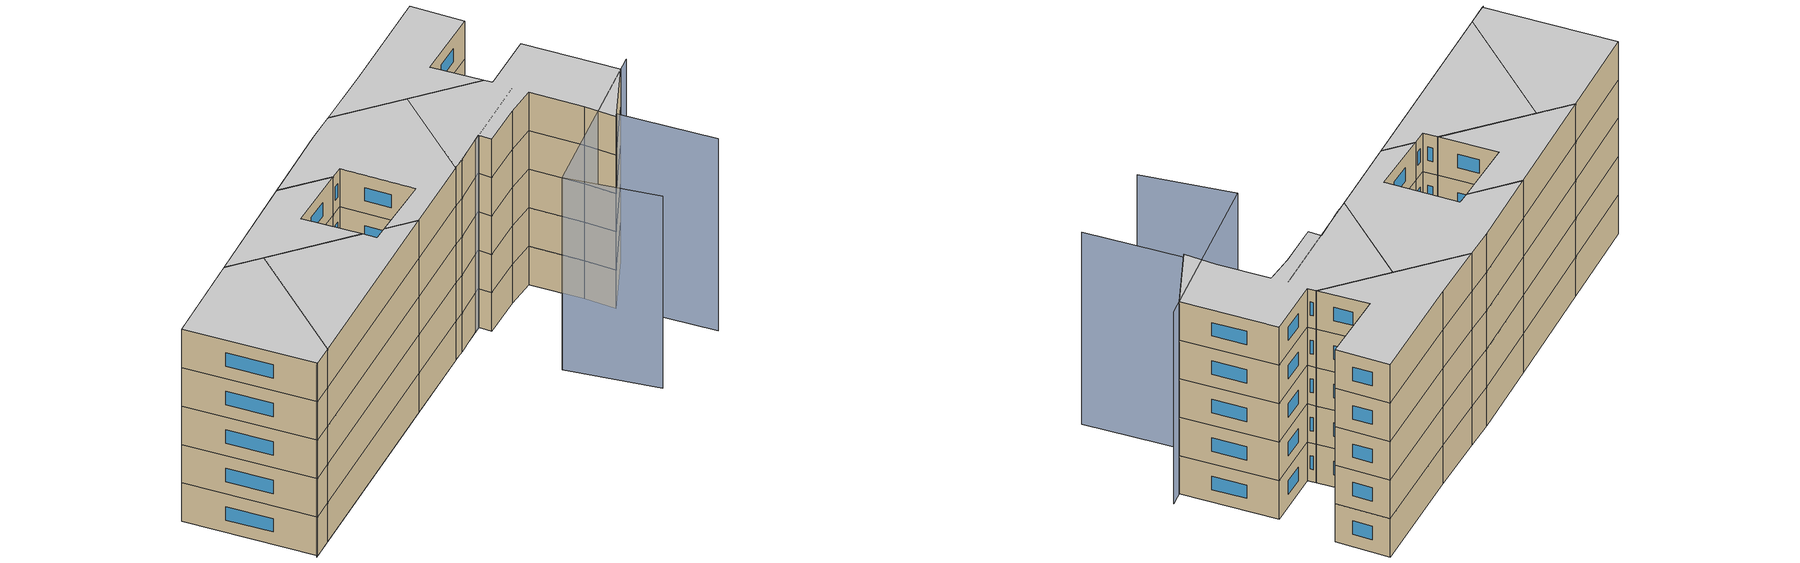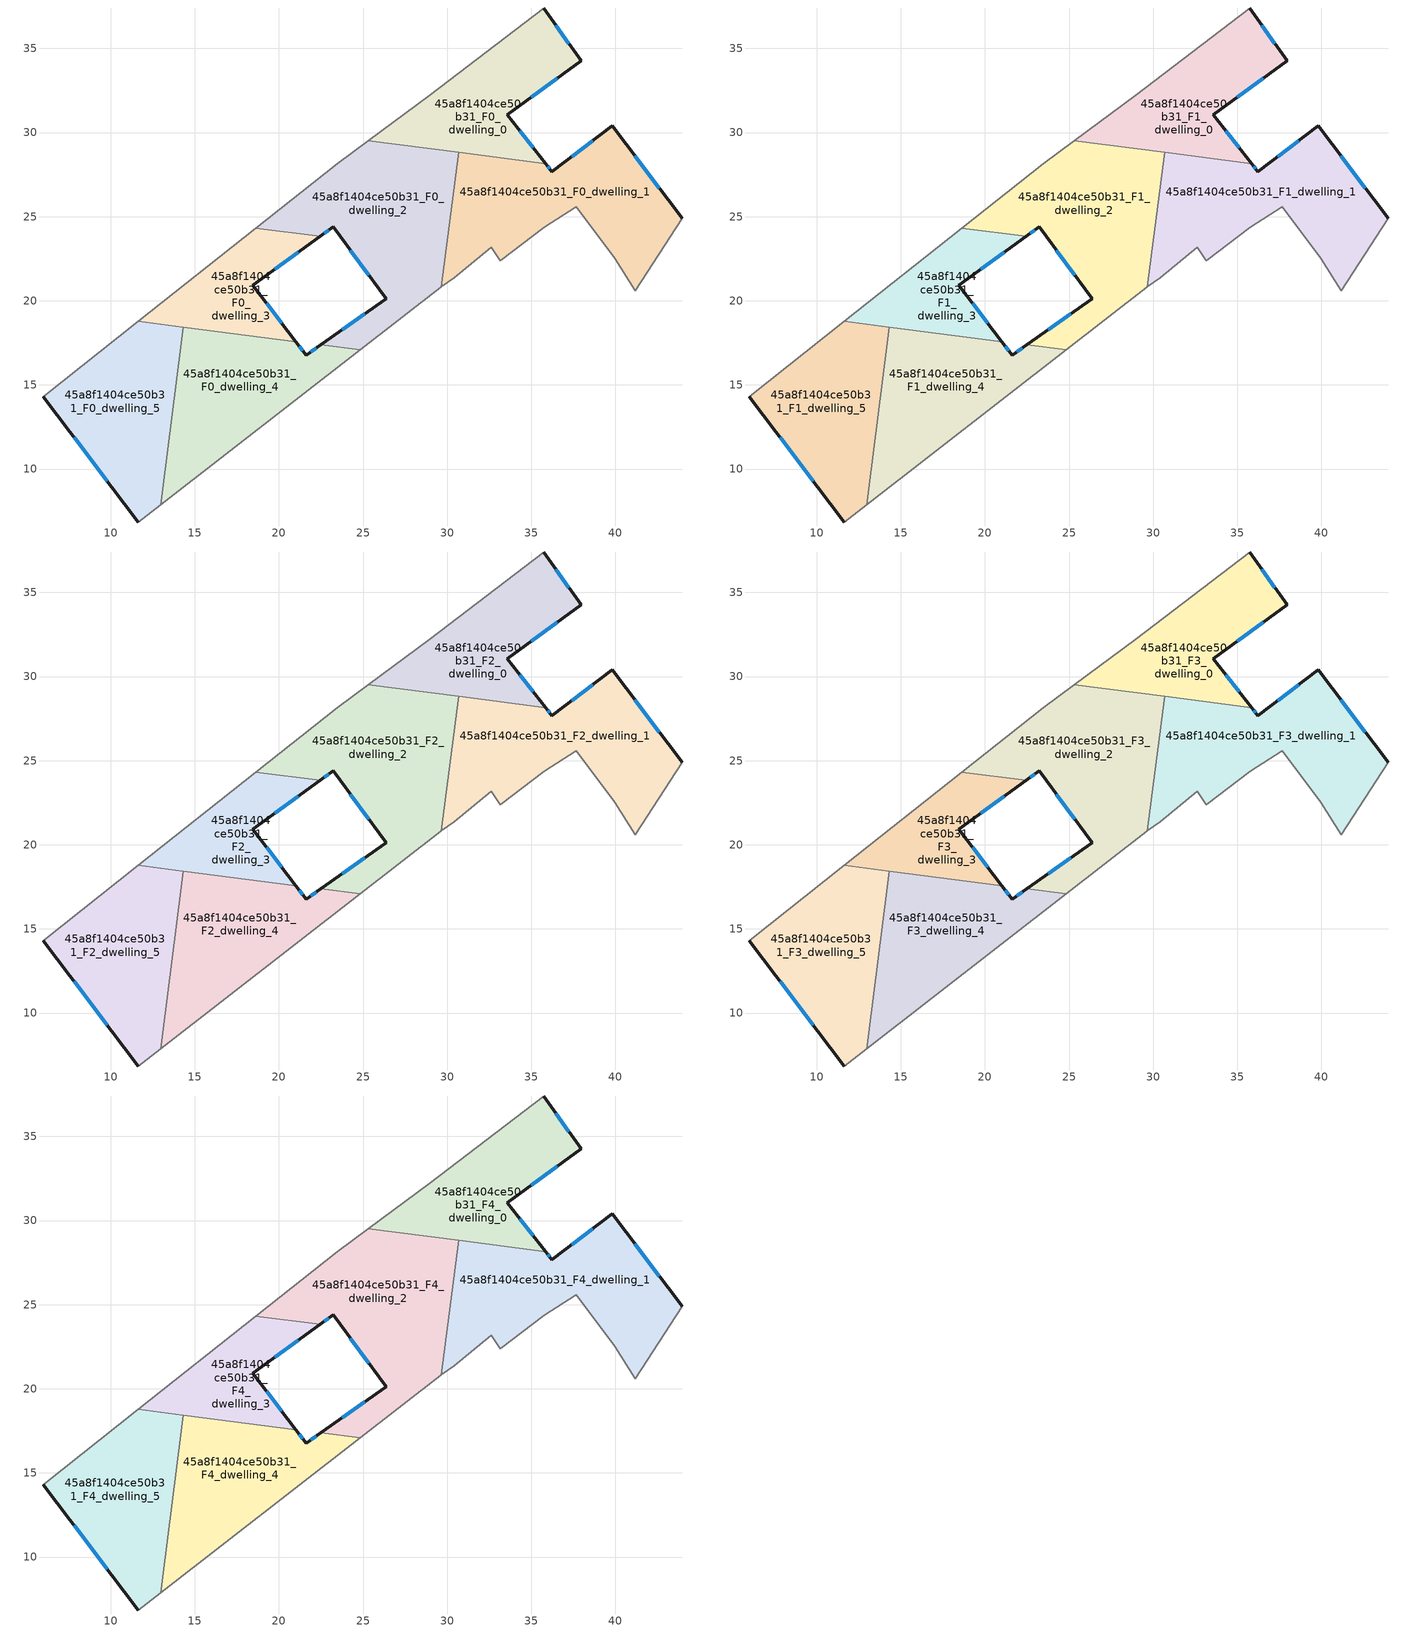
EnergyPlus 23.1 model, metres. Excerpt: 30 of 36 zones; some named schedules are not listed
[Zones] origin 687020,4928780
45a8f1404ce50b31_F0_dwelling_0
 floor ground (EU_floor_Construction): 35.73,37.4 37.95,34.27 33.57,31.06 35.85,28.16 25.29,29.51 28.96,32.21 z0
 wall outside (EU_wall_Construction): 35.85,28.16 33.57,31.06 37.95,34.27 35.73,37.4 z0:3
 wall adiabatic (EU_wall_Construction): 35.73,37.4 28.96,32.21 25.29,29.51 z0:3
 wall to 45a8f1404ce50b31_F0_dwelling_2 (EU_wall_Construction): 25.29,29.51 30.67,28.82 z0:3
 wall to 45a8f1404ce50b31_F0_dwelling_1 (EU_wall_Construction): 30.67,28.82 35.85,28.16 z0:3
 window (EU_Window_Construction): 34.99,32.11 36.53,33.23 / 35.11,29.1 34.31,30.12 / 37.23,35.29 36.45,36.39 z0.98:2.02
45a8f1404ce50b31_F0_dwelling_1
 floor ground (EU_floor_Construction): 39.81,30.4 43.96,24.91 41.18,20.6 39.94,22.52 37.68,25.6 35.76,24.37 33.15,22.37 32.62,23.19 30.43,21.38 29.65,20.83 30.67,28.82 35.85,28.16 36.22,27.68 z0
 wall outside (EU_wall_Construction): 43.96,24.91 39.81,30.4 36.22,27.68 35.85,28.16 z0:3
 wall adiabatic (EU_wall_Construction): 29.65,20.83 30.43,21.38 32.62,23.19 33.15,22.37 35.76,24.37 37.68,25.6 39.94,22.52 41.18,20.6 43.96,24.91 z0:3
 wall to 45a8f1404ce50b31_F0_dwelling_2 (EU_wall_Construction): 30.67,28.82 29.65,20.83 z0:3
 window (EU_Window_Construction): 38.64,29.52 37.39,28.57 / 42.61,26.7 41.16,28.62 / 36.1,27.84 35.97,28 z0.98:2.02
45a8f1404ce50b31_F0_dwelling_2
 floor ground (EU_floor_Construction): 30.67,28.82 29.65,20.83 29.62,20.81 24.83,17.09 22.5,17.39 26.37,20.13 23.23,24.39 22.44,23.83 18.62,24.31 23.46,28.15 25.29,29.51 z0
 wall outside (EU_wall_Construction): 22.44,23.83 23.23,24.39 26.37,20.13 22.5,17.39 z0:3
 wall adiabatic (EU_wall_Construction): 25.29,29.51 23.46,28.15 18.62,24.31 / 24.83,17.09 29.62,20.81 29.65,20.83 z0:3
 wall to 45a8f1404ce50b31_F0_dwelling_3 (EU_wall_Construction): 18.62,24.31 22.44,23.83 z0:3
 wall to 45a8f1404ce50b31_F0_dwelling_4 (EU_wall_Construction): 22.5,17.39 24.83,17.09 z0:3
 window (EU_Window_Construction): 24.25,23.01 25.34,21.52 / 22.7,24.01 22.97,24.21 / 25.11,19.24 23.75,18.28 z0.98:2.02
45a8f1404ce50b31_F0_dwelling_3
 floor ground (EU_floor_Construction): 22.44,23.83 18.44,20.93 20.99,17.58 11.63,18.78 18.62,24.31 z0
 wall outside (EU_wall_Construction): 20.99,17.58 18.44,20.93 22.44,23.83 z0:3
 wall adiabatic (EU_wall_Construction): 18.62,24.31 11.63,18.78 z0:3
 wall to 45a8f1404ce50b31_F0_dwelling_4 (EU_wall_Construction): 14.31,18.43 20.99,17.58 z0:3
 wall to 45a8f1404ce50b31_F0_dwelling_5 (EU_wall_Construction): 11.63,18.78 14.31,18.43 z0:3
 window (EU_Window_Construction): 20.16,18.67 19.27,19.84 / 19.74,21.87 21.14,22.88 z0.98:2.02
45a8f1404ce50b31_F0_dwelling_4
 floor ground (EU_floor_Construction): 24.83,17.09 12.96,7.88 14.31,18.43 20.99,17.58 21.62,16.76 22.5,17.39 z0
 wall outside (EU_wall_Construction): 22.5,17.39 21.62,16.76 20.99,17.58 z0:3
 wall adiabatic (EU_wall_Construction): 12.96,7.88 24.83,17.09 z0:3
 wall to 45a8f1404ce50b31_F0_dwelling_5 (EU_wall_Construction): 14.31,18.43 12.96,7.88 z0:3
 window (EU_Window_Construction): 22.21,17.18 21.9,16.97 / 21.41,17.03 21.2,17.31 z0.98:2.02
45a8f1404ce50b31_F0_dwelling_5
 floor ground (EU_floor_Construction): 14.31,18.43 12.96,7.88 11.65,6.85 6,14.3 11.63,18.78 z0
 wall outside (EU_wall_Construction): 6,14.3 11.65,6.85 z0:3
 wall adiabatic (EU_wall_Construction): 11.65,6.85 12.96,7.88 / 11.63,18.78 6,14.3 z0:3
 window (EU_Window_Construction): 7.83,11.88 9.81,9.28 z0.98:2.02
45a8f1404ce50b31_F1_dwelling_0
 floor to 45a8f1404ce50b31_F0_dwelling_0 (EU_floor_Construction): 35.73,37.4 37.95,34.27 33.57,31.06 35.85,28.16 25.29,29.51 28.96,32.21 z3
 wall outside (EU_wall_Construction): 35.85,28.16 33.57,31.06 37.95,34.27 35.73,37.4 z3:6
 wall adiabatic (EU_wall_Construction): 35.73,37.4 28.96,32.21 25.29,29.51 z3:6
 wall to 45a8f1404ce50b31_F1_dwelling_2 (EU_wall_Construction): 25.29,29.51 30.67,28.82 z3:6
 wall to 45a8f1404ce50b31_F1_dwelling_1 (EU_wall_Construction): 30.67,28.82 35.85,28.16 z3:6
 window (EU_Window_Construction): 34.99,32.11 36.53,33.23 / 35.11,29.1 34.31,30.12 / 37.23,35.29 36.45,36.39 z3.98:5.02
45a8f1404ce50b31_F1_dwelling_1
 floor to 45a8f1404ce50b31_F0_dwelling_1 (EU_floor_Construction): 39.8,30.4 43.96,24.91 41.17,20.6 39.94,22.52 37.67,25.6 35.75,24.37 33.15,22.37 32.62,23.19 30.43,21.38 29.65,20.83 30.67,28.82 35.85,28.16 36.22,27.68 z3
 wall outside (EU_wall_Construction): 43.96,24.91 39.81,30.4 36.22,27.68 35.85,28.16 z3:6
 wall adiabatic (EU_wall_Construction): 29.65,20.83 30.43,21.38 32.62,23.19 33.15,22.37 35.76,24.37 37.68,25.6 39.94,22.52 41.18,20.6 43.96,24.91 z3:6
 wall to 45a8f1404ce50b31_F1_dwelling_2 (EU_wall_Construction): 30.67,28.82 29.65,20.83 z3:6
 window (EU_Window_Construction): 38.64,29.52 37.39,28.57 / 42.61,26.7 41.16,28.62 / 36.1,27.84 35.97,28 z3.98:5.02
45a8f1404ce50b31_F1_dwelling_2
 floor to 45a8f1404ce50b31_F0_dwelling_2 (EU_floor_Construction): 30.67,28.82 29.65,20.83 29.62,20.81 24.83,17.09 22.5,17.39 26.37,20.13 23.23,24.39 22.44,23.83 18.62,24.31 23.46,28.15 25.29,29.51 z3
 wall outside (EU_wall_Construction): 22.44,23.83 23.23,24.39 26.37,20.13 22.5,17.39 z3:6
 wall adiabatic (EU_wall_Construction): 25.29,29.51 23.46,28.15 18.62,24.31 / 24.83,17.09 29.62,20.81 29.65,20.83 z3:6
 wall to 45a8f1404ce50b31_F1_dwelling_3 (EU_wall_Construction): 18.62,24.31 22.44,23.83 z3:6
 wall to 45a8f1404ce50b31_F1_dwelling_4 (EU_wall_Construction): 22.5,17.39 24.83,17.09 z3:6
 window (EU_Window_Construction): 24.25,23.01 25.34,21.52 / 22.7,24.01 22.97,24.21 / 25.11,19.24 23.75,18.28 z3.98:5.02
45a8f1404ce50b31_F1_dwelling_3
 floor to 45a8f1404ce50b31_F0_dwelling_3 (EU_floor_Construction): 22.44,23.83 18.44,20.93 20.99,17.58 11.63,18.78 18.62,24.31 z3
 wall outside (EU_wall_Construction): 20.99,17.58 18.44,20.93 22.44,23.83 z3:6
 wall adiabatic (EU_wall_Construction): 18.62,24.31 11.63,18.78 z3:6
 wall to 45a8f1404ce50b31_F1_dwelling_4 (EU_wall_Construction): 14.31,18.43 20.99,17.58 z3:6
 wall to 45a8f1404ce50b31_F1_dwelling_5 (EU_wall_Construction): 11.63,18.78 14.31,18.43 z3:6
 window (EU_Window_Construction): 20.16,18.67 19.27,19.84 / 19.74,21.87 21.14,22.88 z3.98:5.02
45a8f1404ce50b31_F1_dwelling_4
 floor to 45a8f1404ce50b31_F0_dwelling_4 (EU_floor_Construction): 24.83,17.09 12.96,7.88 14.31,18.43 20.99,17.58 21.62,16.76 22.5,17.39 z3
 wall outside (EU_wall_Construction): 22.5,17.39 21.62,16.76 20.99,17.58 z3:6
 wall adiabatic (EU_wall_Construction): 12.96,7.88 24.83,17.09 z3:6
 wall to 45a8f1404ce50b31_F1_dwelling_5 (EU_wall_Construction): 14.31,18.43 12.96,7.88 z3:6
 window (EU_Window_Construction): 22.21,17.18 21.9,16.97 / 21.41,17.03 21.2,17.31 z3.98:5.02
45a8f1404ce50b31_F1_dwelling_5
 floor to 45a8f1404ce50b31_F0_dwelling_5 (EU_floor_Construction): 14.31,18.43 12.96,7.88 11.65,6.85 6,14.3 11.63,18.78 z3
 wall outside (EU_wall_Construction): 6,14.3 11.65,6.85 z3:6
 wall adiabatic (EU_wall_Construction): 11.65,6.85 12.96,7.88 / 11.63,18.78 6,14.3 z3:6
 window (EU_Window_Construction): 7.83,11.88 9.81,9.28 z3.98:5.02
45a8f1404ce50b31_F2_dwelling_0
 floor to 45a8f1404ce50b31_F1_dwelling_0 (EU_floor_Construction): 35.73,37.4 37.95,34.27 33.57,31.06 35.85,28.16 25.29,29.51 28.96,32.21 z6
 wall outside (EU_wall_Construction): 35.85,28.16 33.57,31.06 37.95,34.27 35.73,37.4 z6:9
 wall adiabatic (EU_wall_Construction): 35.73,37.4 28.96,32.21 25.29,29.51 z6:9
 wall to 45a8f1404ce50b31_F2_dwelling_2 (EU_wall_Construction): 25.29,29.51 30.67,28.82 z6:9
 wall to 45a8f1404ce50b31_F2_dwelling_1 (EU_wall_Construction): 30.67,28.82 35.85,28.16 z6:9
 window (EU_Window_Construction): 34.99,32.11 36.53,33.23 / 35.11,29.1 34.31,30.12 / 37.23,35.29 36.45,36.39 z6.98:8.02
45a8f1404ce50b31_F2_dwelling_1
 floor to 45a8f1404ce50b31_F1_dwelling_1 (EU_floor_Construction): 39.8,30.4 43.96,24.91 41.17,20.6 39.94,22.52 37.67,25.6 35.75,24.37 33.15,22.37 32.62,23.19 30.43,21.38 29.65,20.83 30.67,28.82 35.85,28.16 36.22,27.68 z6
 wall outside (EU_wall_Construction): 43.96,24.91 39.81,30.4 36.22,27.68 35.85,28.16 z6:9
 wall adiabatic (EU_wall_Construction): 29.65,20.83 30.43,21.38 32.62,23.19 33.15,22.37 35.76,24.37 37.68,25.6 39.94,22.52 41.18,20.6 43.96,24.91 z6:9
 wall to 45a8f1404ce50b31_F2_dwelling_2 (EU_wall_Construction): 30.67,28.82 29.65,20.83 z6:9
 window (EU_Window_Construction): 38.64,29.52 37.39,28.57 / 42.61,26.7 41.16,28.62 / 36.1,27.84 35.97,28 z6.98:8.02
45a8f1404ce50b31_F2_dwelling_2
 floor to 45a8f1404ce50b31_F1_dwelling_2 (EU_floor_Construction): 30.67,28.82 29.65,20.83 29.62,20.81 24.83,17.09 22.5,17.39 26.37,20.13 23.23,24.39 22.44,23.83 18.62,24.31 23.46,28.15 25.29,29.51 z6
 wall outside (EU_wall_Construction): 22.44,23.83 23.23,24.39 26.37,20.13 22.5,17.39 z6:9
 wall adiabatic (EU_wall_Construction): 25.29,29.51 23.46,28.15 18.62,24.31 / 24.83,17.09 29.62,20.81 29.65,20.83 z6:9
 wall to 45a8f1404ce50b31_F2_dwelling_3 (EU_wall_Construction): 18.62,24.31 22.44,23.83 z6:9
 wall to 45a8f1404ce50b31_F2_dwelling_4 (EU_wall_Construction): 22.5,17.39 24.83,17.09 z6:9
 window (EU_Window_Construction): 24.25,23.01 25.34,21.52 / 22.7,24.01 22.97,24.21 / 25.11,19.24 23.75,18.28 z6.98:8.02
45a8f1404ce50b31_F2_dwelling_3
 floor to 45a8f1404ce50b31_F1_dwelling_3 (EU_floor_Construction): 22.44,23.83 18.44,20.93 20.99,17.58 11.63,18.78 18.62,24.31 z6
 wall outside (EU_wall_Construction): 20.99,17.58 18.44,20.93 22.44,23.83 z6:9
 wall adiabatic (EU_wall_Construction): 18.62,24.31 11.63,18.78 z6:9
 wall to 45a8f1404ce50b31_F2_dwelling_4 (EU_wall_Construction): 14.31,18.43 20.99,17.58 z6:9
 wall to 45a8f1404ce50b31_F2_dwelling_5 (EU_wall_Construction): 11.63,18.78 14.31,18.43 z6:9
 window (EU_Window_Construction): 20.16,18.67 19.27,19.84 / 19.74,21.87 21.14,22.88 z6.98:8.02
45a8f1404ce50b31_F2_dwelling_4
 floor to 45a8f1404ce50b31_F1_dwelling_4 (EU_floor_Construction): 24.83,17.09 12.96,7.88 14.31,18.43 20.99,17.58 21.62,16.76 22.5,17.39 z6
 wall outside (EU_wall_Construction): 22.5,17.39 21.62,16.76 20.99,17.58 z6:9
 wall adiabatic (EU_wall_Construction): 12.96,7.88 24.83,17.09 z6:9
 wall to 45a8f1404ce50b31_F2_dwelling_5 (EU_wall_Construction): 14.31,18.43 12.96,7.88 z6:9
 window (EU_Window_Construction): 22.21,17.18 21.9,16.97 / 21.41,17.03 21.2,17.31 z6.98:8.02
45a8f1404ce50b31_F2_dwelling_5
 floor to 45a8f1404ce50b31_F1_dwelling_5 (EU_floor_Construction): 14.31,18.43 12.96,7.88 11.65,6.85 6,14.3 11.63,18.78 z6
 wall outside (EU_wall_Construction): 6,14.3 11.65,6.85 z6:9
 wall adiabatic (EU_wall_Construction): 11.65,6.85 12.96,7.88 / 11.63,18.78 6,14.3 z6:9
 window (EU_Window_Construction): 7.83,11.88 9.81,9.28 z6.98:8.02
45a8f1404ce50b31_F3_dwelling_0
 floor to 45a8f1404ce50b31_F2_dwelling_0 (EU_floor_Construction): 35.73,37.4 37.95,34.27 33.57,31.06 35.85,28.16 25.29,29.51 28.96,32.21 z9
 wall outside (EU_wall_Construction): 35.85,28.16 33.57,31.06 37.95,34.27 35.73,37.4 z9:12
 wall adiabatic (EU_wall_Construction): 35.73,37.4 28.96,32.21 25.29,29.51 z9:12
 wall to 45a8f1404ce50b31_F3_dwelling_2 (EU_wall_Construction): 25.29,29.51 30.67,28.82 z9:12
 wall to 45a8f1404ce50b31_F3_dwelling_1 (EU_wall_Construction): 30.67,28.82 35.85,28.16 z9:12
 window (EU_Window_Construction): 34.99,32.11 36.53,33.23 / 35.11,29.1 34.31,30.12 / 37.23,35.29 36.45,36.39 z9.98:11.02
45a8f1404ce50b31_F3_dwelling_1
 floor to 45a8f1404ce50b31_F2_dwelling_1 (EU_floor_Construction): 39.8,30.4 43.96,24.91 41.17,20.6 39.94,22.52 37.67,25.6 35.75,24.37 33.15,22.37 32.62,23.19 30.43,21.38 29.65,20.83 30.67,28.82 35.85,28.16 36.22,27.68 z9
 wall outside (EU_wall_Construction): 43.96,24.91 39.81,30.4 36.22,27.68 35.85,28.16 z9:12
 wall adiabatic (EU_wall_Construction): 29.65,20.83 30.43,21.38 32.62,23.19 33.15,22.37 35.76,24.37 37.68,25.6 39.94,22.52 41.18,20.6 43.96,24.91 z9:12
 wall to 45a8f1404ce50b31_F3_dwelling_2 (EU_wall_Construction): 30.67,28.82 29.65,20.83 z9:12
 window (EU_Window_Construction): 38.64,29.52 37.39,28.57 / 42.61,26.7 41.16,28.62 / 36.1,27.84 35.97,28 z9.98:11.02
45a8f1404ce50b31_F3_dwelling_2
 floor to 45a8f1404ce50b31_F2_dwelling_2 (EU_floor_Construction): 30.67,28.82 29.65,20.83 29.62,20.81 24.83,17.09 22.5,17.39 26.37,20.13 23.23,24.39 22.44,23.83 18.62,24.31 23.46,28.15 25.29,29.51 z9
 wall outside (EU_wall_Construction): 22.44,23.83 23.23,24.39 26.37,20.13 22.5,17.39 z9:12
 wall adiabatic (EU_wall_Construction): 25.29,29.51 23.46,28.15 18.62,24.31 / 24.83,17.09 29.62,20.81 29.65,20.83 z9:12
 wall to 45a8f1404ce50b31_F3_dwelling_3 (EU_wall_Construction): 18.62,24.31 22.44,23.83 z9:12
 wall to 45a8f1404ce50b31_F3_dwelling_4 (EU_wall_Construction): 22.5,17.39 24.83,17.09 z9:12
 window (EU_Window_Construction): 24.25,23.01 25.34,21.52 / 22.7,24.01 22.97,24.21 / 25.11,19.24 23.75,18.28 z9.98:11.02
45a8f1404ce50b31_F3_dwelling_3
 floor to 45a8f1404ce50b31_F2_dwelling_3 (EU_floor_Construction): 22.44,23.83 18.44,20.93 20.99,17.58 11.63,18.78 18.62,24.31 z9
 wall outside (EU_wall_Construction): 20.99,17.58 18.44,20.93 22.44,23.83 z9:12
 wall adiabatic (EU_wall_Construction): 18.62,24.31 11.63,18.78 z9:12
 wall to 45a8f1404ce50b31_F3_dwelling_4 (EU_wall_Construction): 14.31,18.43 20.99,17.58 z9:12
 wall to 45a8f1404ce50b31_F3_dwelling_5 (EU_wall_Construction): 11.63,18.78 14.31,18.43 z9:12
 window (EU_Window_Construction): 20.16,18.67 19.27,19.84 / 19.74,21.87 21.14,22.88 z9.98:11.02
45a8f1404ce50b31_F3_dwelling_4
 floor to 45a8f1404ce50b31_F2_dwelling_4 (EU_floor_Construction): 24.83,17.09 12.96,7.88 14.31,18.43 20.99,17.58 21.62,16.76 22.5,17.39 z9
 wall outside (EU_wall_Construction): 22.5,17.39 21.62,16.76 20.99,17.58 z9:12
 wall adiabatic (EU_wall_Construction): 12.96,7.88 24.83,17.09 z9:12
 wall to 45a8f1404ce50b31_F3_dwelling_5 (EU_wall_Construction): 14.31,18.43 12.96,7.88 z9:12
 window (EU_Window_Construction): 22.21,17.18 21.9,16.97 / 21.41,17.03 21.2,17.31 z9.98:11.02
45a8f1404ce50b31_F3_dwelling_5
 floor to 45a8f1404ce50b31_F2_dwelling_5 (EU_floor_Construction): 14.31,18.43 12.96,7.88 11.65,6.85 6,14.3 11.63,18.78 z9
 wall outside (EU_wall_Construction): 6,14.3 11.65,6.85 z9:12
 wall adiabatic (EU_wall_Construction): 11.65,6.85 12.96,7.88 / 11.63,18.78 6,14.3 z9:12
 window (EU_Window_Construction): 7.83,11.88 9.81,9.28 z9.98:11.02
45a8f1404ce50b31_F4_dwelling_0
 floor to 45a8f1404ce50b31_F3_dwelling_0 (EU_floor_Construction): 35.73,37.4 37.95,34.27 33.57,31.06 35.85,28.16 25.29,29.51 28.96,32.21 z12
 wall outside (EU_wall_Construction): 35.85,28.16 33.57,31.06 37.95,34.27 35.73,37.4 z12:15
 wall adiabatic (EU_wall_Construction): 35.73,37.4 28.96,32.21 25.29,29.51 z12:15
 wall to 45a8f1404ce50b31_F4_dwelling_2 (EU_wall_Construction): 25.29,29.51 30.67,28.82 z12:15
 wall to 45a8f1404ce50b31_F4_dwelling_1 (EU_wall_Construction): 30.67,28.82 35.85,28.16 z12:15
 window (EU_Window_Construction): 34.99,32.11 36.53,33.23 / 35.11,29.1 34.31,30.12 / 37.23,35.29 36.45,36.39 z12.98:14.02
 ceiling to 45a8f1404ce50b31_F5_dwelling_0 (EU_floor_Construction): 35.85,28.16 33.57,31.06 37.95,34.27 35.73,37.4 28.96,32.21 25.29,29.51 z15
45a8f1404ce50b31_F4_dwelling_1
 floor to 45a8f1404ce50b31_F3_dwelling_1 (EU_floor_Construction): 39.8,30.4 43.96,24.91 41.17,20.6 39.94,22.52 37.67,25.6 35.75,24.37 33.15,22.37 32.62,23.19 30.43,21.38 29.65,20.83 30.67,28.82 35.85,28.16 36.22,27.68 z12
 wall outside (EU_wall_Construction): 43.96,24.91 39.81,30.4 36.22,27.68 35.85,28.16 z12:15
 wall adiabatic (EU_wall_Construction): 29.65,20.83 30.43,21.38 32.62,23.19 33.15,22.37 35.76,24.37 37.68,25.6 39.94,22.52 41.18,20.6 43.96,24.91 z12:15
 wall to 45a8f1404ce50b31_F4_dwelling_2 (EU_wall_Construction): 30.67,28.82 29.65,20.83 z12:15
 window (EU_Window_Construction): 38.64,29.52 37.39,28.57 / 42.61,26.7 41.16,28.62 / 36.1,27.84 35.97,28 z12.98:14.02
 ceiling to 45a8f1404ce50b31_F5_dwelling_1 (EU_floor_Construction): 41.17,20.6 43.96,24.91 39.8,30.4 36.22,27.68 35.85,28.16 30.67,28.82 29.65,20.83 30.43,21.38 32.62,23.19 33.15,22.37 35.75,24.37 37.67,25.6 39.94,22.52 z15
45a8f1404ce50b31_F4_dwelling_2
 floor to 45a8f1404ce50b31_F3_dwelling_2 (EU_floor_Construction): 30.67,28.82 29.65,20.83 29.62,20.81 24.83,17.09 22.5,17.39 26.37,20.13 23.23,24.39 22.44,23.83 18.62,24.31 23.46,28.15 25.29,29.51 z12
 wall outside (EU_wall_Construction): 22.44,23.83 23.23,24.39 26.37,20.13 22.5,17.39 z12:15
 wall adiabatic (EU_wall_Construction): 25.29,29.51 23.46,28.15 18.62,24.31 / 24.83,17.09 29.62,20.81 29.65,20.83 z12:15
 wall to 45a8f1404ce50b31_F4_dwelling_3 (EU_wall_Construction): 18.62,24.31 22.44,23.83 z12:15
 wall to 45a8f1404ce50b31_F4_dwelling_4 (EU_wall_Construction): 22.5,17.39 24.83,17.09 z12:15
 window (EU_Window_Construction): 24.25,23.01 25.34,21.52 / 22.7,24.01 22.97,24.21 / 25.11,19.24 23.75,18.28 z12.98:14.02
 ceiling to 45a8f1404ce50b31_F5_dwelling_2 (EU_floor_Construction): 29.62,20.81 29.65,20.83 30.67,28.82 25.29,29.51 23.46,28.15 18.62,24.31 22.44,23.83 23.23,24.39 26.37,20.13 22.5,17.39 24.83,17.09 z15
45a8f1404ce50b31_F4_dwelling_3
 floor to 45a8f1404ce50b31_F3_dwelling_3 (EU_floor_Construction): 22.44,23.83 18.44,20.93 20.99,17.58 11.63,18.78 18.62,24.31 z12
 wall outside (EU_wall_Construction): 20.99,17.58 18.44,20.93 22.44,23.83 z12:15
 wall adiabatic (EU_wall_Construction): 18.62,24.31 11.63,18.78 z12:15
 wall to 45a8f1404ce50b31_F4_dwelling_4 (EU_wall_Construction): 14.31,18.43 20.99,17.58 z12:15
 wall to 45a8f1404ce50b31_F4_dwelling_5 (EU_wall_Construction): 11.63,18.78 14.31,18.43 z12:15
 window (EU_Window_Construction): 20.16,18.67 19.27,19.84 / 19.74,21.87 21.14,22.88 z12.98:14.02
 ceiling to 45a8f1404ce50b31_F5_dwelling_3 (EU_floor_Construction): 20.99,17.58 18.44,20.93 22.44,23.83 18.62,24.31 11.63,18.78 z15
45a8f1404ce50b31_F4_dwelling_4
 floor to 45a8f1404ce50b31_F3_dwelling_4 (EU_floor_Construction): 24.83,17.09 12.96,7.88 14.31,18.43 20.99,17.58 21.62,16.76 22.5,17.39 z12
 wall outside (EU_wall_Construction): 22.5,17.39 21.62,16.76 20.99,17.58 z12:15
 wall adiabatic (EU_wall_Construction): 12.96,7.88 24.83,17.09 z12:15
 wall to 45a8f1404ce50b31_F4_dwelling_5 (EU_wall_Construction): 14.31,18.43 12.96,7.88 z12:15
 window (EU_Window_Construction): 22.21,17.18 21.9,16.97 / 21.41,17.03 21.2,17.31 z12.98:14.02
 ceiling to 45a8f1404ce50b31_F5_dwelling_4 (EU_floor_Construction): 24.83,17.09 22.5,17.39 21.62,16.76 20.99,17.58 14.31,18.43 12.96,7.88 z15
45a8f1404ce50b31_F4_dwelling_5
 floor to 45a8f1404ce50b31_F3_dwelling_5 (EU_floor_Construction): 14.31,18.43 12.96,7.88 11.65,6.85 6,14.3 11.63,18.78 z12
 wall outside (EU_wall_Construction): 6,14.3 11.65,6.85 z12:15
 wall adiabatic (EU_wall_Construction): 11.65,6.85 12.96,7.88 / 11.63,18.78 6,14.3 z12:15
 window (EU_Window_Construction): 7.83,11.88 9.81,9.28 z12.98:14.02
 ceiling to 45a8f1404ce50b31_F5_dwelling_5 (EU_floor_Construction): 12.96,7.88 14.31,18.43 11.63,18.78 6,14.3 11.65,6.85 z15
shading: 11.52,6.75 36.97,26.51 / 36.97,26.51 45.63,15.36 / 39.5,11.71 34.98,16.59 / 34.98,16.59 44.77,25.66 z0:15
[Building]
EU S2 Campaign: North Axis=0; Terrain=City; Solar Distribution=FullExterior
[Site:Location]
Bologna: Latitude=44.5; Longitude=11.25; Time Zone=1; Elevation=37
[SizingPeriod:WeatherFileDays]
AnnualSizingPeriod: Begin Month=1; Begin Day of Month=1; End Month=12; End Day of Month=31; Day of Week for Start Day=Monday; Use Weather File Daylight Saving Period=No; Use Weather File Rain and Snow Indicators=No
[MATERIAL]
EU_InternalMass_Material: Roughness=MediumRough; Thickness=0.1; Conductivity=1; Density=1800; Specific Heat=900; Thermal Absorptance=0.9; Solar Absorptance=0.7; Visible Absorptance=0.7
[MATERIAL:NOMASS] Roughness=MediumRough; Thermal Absorptance=0.9; Solar Absorptance=0.7; Visible Absorptance=0.7
Name | Thermal Resistance
EU_wall_NoMass | 0.905828
EU_floor_NoMass | 0.67114
[WINDOWMATERIAL:SIMPLEGLAZINGSYSTEM]
EU_Window_SimpleGlazing: UFactor=4.52486; Solar Heat Gain Coefficient=0.85; Visible Transmittance=0.85
[CONSTRUCTION]
EU_wall_Construction: EU_wall_NoMass
EU_floor_Construction: EU_floor_NoMass
EU_Window_Construction: EU_Window_SimpleGlazing
EU_InternalMass_Construction: EU_InternalMass_Material
[ZONE] Type=1; Multiplier=1; Ceiling Height=autocalculate; Floor Area=autocalculate; Part of Total Floor Area=Yes
Name | Volume
45a8f1404ce50b31_F0_dwelling_0; 45a8f1404ce50b31_F1_dwelling_0; 45a8f1404ce50b31_F2_dwelling_0; 45a8f1404ce50b31_F3_dwelling_0; 45a8f1404ce50b31_F4_dwelling_0 | 145.286
45a8f1404ce50b31_F0_dwelling_1 | 214.59
45a8f1404ce50b31_F1_dwelling_1; 45a8f1404ce50b31_F2_dwelling_1; 45a8f1404ce50b31_F3_dwelling_1; 45a8f1404ce50b31_F4_dwelling_1 | 214.591
45a8f1404ce50b31_F0_dwelling_2 | 214.562
45a8f1404ce50b31_F1_dwelling_2; 45a8f1404ce50b31_F2_dwelling_2; 45a8f1404ce50b31_F3_dwelling_2; 45a8f1404ce50b31_F4_dwelling_2 | 214.564
45a8f1404ce50b31_F0_dwelling_3; 45a8f1404ce50b31_F1_dwelling_3; 45a8f1404ce50b31_F2_dwelling_3; 45a8f1404ce50b31_F3_dwelling_3; 45a8f1404ce50b31_F4_dwelling_3 | 95.926
45a8f1404ce50b31_F0_dwelling_4; 45a8f1404ce50b31_F1_dwelling_4; 45a8f1404ce50b31_F2_dwelling_4; 45a8f1404ce50b31_F3_dwelling_4; 45a8f1404ce50b31_F4_dwelling_4 | 167.575
45a8f1404ce50b31_F0_dwelling_5 | 167.593
45a8f1404ce50b31_F1_dwelling_5; 45a8f1404ce50b31_F2_dwelling_5; 45a8f1404ce50b31_F3_dwelling_5; 45a8f1404ce50b31_F4_dwelling_5 | 167.594
[INTERNALMASS] Construction=EU_InternalMass_Construction
Name | Zone or ZoneList | Surface Area
45a8f1404ce50b31_F0_dwelling_0_EU_InternalMass | 45a8f1404ce50b31_F0_dwelling_0 | 48.4288
45a8f1404ce50b31_F0_dwelling_1_EU_InternalMass | 45a8f1404ce50b31_F0_dwelling_1 | 71.5318
45a8f1404ce50b31_F0_dwelling_2_EU_InternalMass | 45a8f1404ce50b31_F0_dwelling_2 | 71.5218
45a8f1404ce50b31_F0_dwelling_3_EU_InternalMass | 45a8f1404ce50b31_F0_dwelling_3 | 31.9753
45a8f1404ce50b31_F0_dwelling_4_EU_InternalMass | 45a8f1404ce50b31_F0_dwelling_4 | 55.8611
45a8f1404ce50b31_F0_dwelling_5_EU_InternalMass | 45a8f1404ce50b31_F0_dwelling_5 | 55.8647
45a8f1404ce50b31_F1_dwelling_0_EU_InternalMass | 45a8f1404ce50b31_F1_dwelling_0 | 48.4288
45a8f1404ce50b31_F1_dwelling_1_EU_InternalMass | 45a8f1404ce50b31_F1_dwelling_1 | 71.5318
45a8f1404ce50b31_F1_dwelling_2_EU_InternalMass | 45a8f1404ce50b31_F1_dwelling_2 | 71.5218
45a8f1404ce50b31_F1_dwelling_3_EU_InternalMass | 45a8f1404ce50b31_F1_dwelling_3 | 31.9753
45a8f1404ce50b31_F1_dwelling_4_EU_InternalMass | 45a8f1404ce50b31_F1_dwelling_4 | 55.8611
45a8f1404ce50b31_F1_dwelling_5_EU_InternalMass | 45a8f1404ce50b31_F1_dwelling_5 | 55.8647
45a8f1404ce50b31_F2_dwelling_0_EU_InternalMass | 45a8f1404ce50b31_F2_dwelling_0 | 48.4288
45a8f1404ce50b31_F2_dwelling_1_EU_InternalMass | 45a8f1404ce50b31_F2_dwelling_1 | 71.5318
45a8f1404ce50b31_F2_dwelling_2_EU_InternalMass | 45a8f1404ce50b31_F2_dwelling_2 | 71.5218
45a8f1404ce50b31_F2_dwelling_3_EU_InternalMass | 45a8f1404ce50b31_F2_dwelling_3 | 31.9753
45a8f1404ce50b31_F2_dwelling_4_EU_InternalMass | 45a8f1404ce50b31_F2_dwelling_4 | 55.8611
45a8f1404ce50b31_F2_dwelling_5_EU_InternalMass | 45a8f1404ce50b31_F2_dwelling_5 | 55.8647
45a8f1404ce50b31_F3_dwelling_0_EU_InternalMass | 45a8f1404ce50b31_F3_dwelling_0 | 48.4288
45a8f1404ce50b31_F3_dwelling_1_EU_InternalMass | 45a8f1404ce50b31_F3_dwelling_1 | 71.5318
45a8f1404ce50b31_F3_dwelling_2_EU_InternalMass | 45a8f1404ce50b31_F3_dwelling_2 | 71.5218
45a8f1404ce50b31_F3_dwelling_3_EU_InternalMass | 45a8f1404ce50b31_F3_dwelling_3 | 31.9753
45a8f1404ce50b31_F3_dwelling_4_EU_InternalMass | 45a8f1404ce50b31_F3_dwelling_4 | 55.8611
45a8f1404ce50b31_F3_dwelling_5_EU_InternalMass | 45a8f1404ce50b31_F3_dwelling_5 | 55.8647
45a8f1404ce50b31_F4_dwelling_0_EU_InternalMass | 45a8f1404ce50b31_F4_dwelling_0 | 48.4288
45a8f1404ce50b31_F4_dwelling_1_EU_InternalMass | 45a8f1404ce50b31_F4_dwelling_1 | 71.5318
45a8f1404ce50b31_F4_dwelling_2_EU_InternalMass | 45a8f1404ce50b31_F4_dwelling_2 | 71.5218
45a8f1404ce50b31_F4_dwelling_3_EU_InternalMass | 45a8f1404ce50b31_F4_dwelling_3 | 31.9753
45a8f1404ce50b31_F4_dwelling_4_EU_InternalMass | 45a8f1404ce50b31_F4_dwelling_4 | 55.8611
45a8f1404ce50b31_F4_dwelling_5_EU_InternalMass | 45a8f1404ce50b31_F4_dwelling_5 | 55.8647
[OTHEREQUIPMENT] Fuel Type=Electricity; Design Level Calculation Method=Watts/Area; Power per Zone Floor Area=1; Fraction Latent=0; Fraction Radiant=0; Fraction Lost=0; Carbon Dioxide Generation Rate=0; EndUse Subcategory=EU_Step8_InternalGains
Name | Zone or ZoneList or Space or SpaceList | Schedule
EU_Step8_InternalGain_45a8f1404ce50b31_F0_dwelling_0_f000 | 45a8f1404ce50b31_F0_dwelling_0 | EU_Step8_GainSchedule_45a8f1404ce50b31_F0_dwelling_0_f000
EU_Step8_InternalGain_45a8f1404ce50b31_F0_dwelling_1_f000 | 45a8f1404ce50b31_F0_dwelling_1 | EU_Step8_GainSchedule_45a8f1404ce50b31_F0_dwelling_1_f000
EU_Step8_InternalGain_45a8f1404ce50b31_F0_dwelling_2_f000 | 45a8f1404ce50b31_F0_dwelling_2 | EU_Step8_GainSchedule_45a8f1404ce50b31_F0_dwelling_2_f000
EU_Step8_InternalGain_45a8f1404ce50b31_F0_dwelling_3_f000 | 45a8f1404ce50b31_F0_dwelling_3 | EU_Step8_GainSchedule_45a8f1404ce50b31_F0_dwelling_3_f000
EU_Step8_InternalGain_45a8f1404ce50b31_F0_dwelling_4_f000 | 45a8f1404ce50b31_F0_dwelling_4 | EU_Step8_GainSchedule_45a8f1404ce50b31_F0_dwelling_4_f000
EU_Step8_InternalGain_45a8f1404ce50b31_F0_dwelling_5_f000 | 45a8f1404ce50b31_F0_dwelling_5 | EU_Step8_GainSchedule_45a8f1404ce50b31_F0_dwelling_5_f000
EU_Step8_InternalGain_45a8f1404ce50b31_F1_dwelling_0_f000 | 45a8f1404ce50b31_F1_dwelling_0 | EU_Step8_GainSchedule_45a8f1404ce50b31_F1_dwelling_0_f000
EU_Step8_InternalGain_45a8f1404ce50b31_F1_dwelling_1_f000 | 45a8f1404ce50b31_F1_dwelling_1 | EU_Step8_GainSchedule_45a8f1404ce50b31_F1_dwelling_1_f000
EU_Step8_InternalGain_45a8f1404ce50b31_F1_dwelling_2_f000 | 45a8f1404ce50b31_F1_dwelling_2 | EU_Step8_GainSchedule_45a8f1404ce50b31_F1_dwelling_2_f000
EU_Step8_InternalGain_45a8f1404ce50b31_F1_dwelling_3_f000 | 45a8f1404ce50b31_F1_dwelling_3 | EU_Step8_GainSchedule_45a8f1404ce50b31_F1_dwelling_3_f000
EU_Step8_InternalGain_45a8f1404ce50b31_F1_dwelling_4_f000 | 45a8f1404ce50b31_F1_dwelling_4 | EU_Step8_GainSchedule_45a8f1404ce50b31_F1_dwelling_4_f000
EU_Step8_InternalGain_45a8f1404ce50b31_F1_dwelling_5_f000 | 45a8f1404ce50b31_F1_dwelling_5 | EU_Step8_GainSchedule_45a8f1404ce50b31_F1_dwelling_5_f000
EU_Step8_InternalGain_45a8f1404ce50b31_F2_dwelling_0_f000 | 45a8f1404ce50b31_F2_dwelling_0 | EU_Step8_GainSchedule_45a8f1404ce50b31_F2_dwelling_0_f000
EU_Step8_InternalGain_45a8f1404ce50b31_F2_dwelling_1_f000 | 45a8f1404ce50b31_F2_dwelling_1 | EU_Step8_GainSchedule_45a8f1404ce50b31_F2_dwelling_1_f000
EU_Step8_InternalGain_45a8f1404ce50b31_F2_dwelling_2_f000 | 45a8f1404ce50b31_F2_dwelling_2 | EU_Step8_GainSchedule_45a8f1404ce50b31_F2_dwelling_2_f000
EU_Step8_InternalGain_45a8f1404ce50b31_F2_dwelling_3_f000 | 45a8f1404ce50b31_F2_dwelling_3 | EU_Step8_GainSchedule_45a8f1404ce50b31_F2_dwelling_3_f000
EU_Step8_InternalGain_45a8f1404ce50b31_F2_dwelling_4_f000 | 45a8f1404ce50b31_F2_dwelling_4 | EU_Step8_GainSchedule_45a8f1404ce50b31_F2_dwelling_4_f000
EU_Step8_InternalGain_45a8f1404ce50b31_F2_dwelling_5_f000 | 45a8f1404ce50b31_F2_dwelling_5 | EU_Step8_GainSchedule_45a8f1404ce50b31_F2_dwelling_5_f000
EU_Step8_InternalGain_45a8f1404ce50b31_F3_dwelling_0_f000 | 45a8f1404ce50b31_F3_dwelling_0 | EU_Step8_GainSchedule_45a8f1404ce50b31_F3_dwelling_0_f000
EU_Step8_InternalGain_45a8f1404ce50b31_F3_dwelling_1_f000 | 45a8f1404ce50b31_F3_dwelling_1 | EU_Step8_GainSchedule_45a8f1404ce50b31_F3_dwelling_1_f000
EU_Step8_InternalGain_45a8f1404ce50b31_F3_dwelling_2_f000 | 45a8f1404ce50b31_F3_dwelling_2 | EU_Step8_GainSchedule_45a8f1404ce50b31_F3_dwelling_2_f000
EU_Step8_InternalGain_45a8f1404ce50b31_F3_dwelling_3_f000 | 45a8f1404ce50b31_F3_dwelling_3 | EU_Step8_GainSchedule_45a8f1404ce50b31_F3_dwelling_3_f000
EU_Step8_InternalGain_45a8f1404ce50b31_F3_dwelling_4_f000 | 45a8f1404ce50b31_F3_dwelling_4 | EU_Step8_GainSchedule_45a8f1404ce50b31_F3_dwelling_4_f000
EU_Step8_InternalGain_45a8f1404ce50b31_F3_dwelling_5_f000 | 45a8f1404ce50b31_F3_dwelling_5 | EU_Step8_GainSchedule_45a8f1404ce50b31_F3_dwelling_5_f000
EU_Step8_InternalGain_45a8f1404ce50b31_F4_dwelling_0_f000 | 45a8f1404ce50b31_F4_dwelling_0 | EU_Step8_GainSchedule_45a8f1404ce50b31_F4_dwelling_0_f000
EU_Step8_InternalGain_45a8f1404ce50b31_F4_dwelling_1_f000 | 45a8f1404ce50b31_F4_dwelling_1 | EU_Step8_GainSchedule_45a8f1404ce50b31_F4_dwelling_1_f000
EU_Step8_InternalGain_45a8f1404ce50b31_F4_dwelling_2_f000 | 45a8f1404ce50b31_F4_dwelling_2 | EU_Step8_GainSchedule_45a8f1404ce50b31_F4_dwelling_2_f000
EU_Step8_InternalGain_45a8f1404ce50b31_F4_dwelling_3_f000 | 45a8f1404ce50b31_F4_dwelling_3 | EU_Step8_GainSchedule_45a8f1404ce50b31_F4_dwelling_3_f000
EU_Step8_InternalGain_45a8f1404ce50b31_F4_dwelling_4_f000 | 45a8f1404ce50b31_F4_dwelling_4 | EU_Step8_GainSchedule_45a8f1404ce50b31_F4_dwelling_4_f000
EU_Step8_InternalGain_45a8f1404ce50b31_F4_dwelling_5_f000 | 45a8f1404ce50b31_F4_dwelling_5 | EU_Step8_GainSchedule_45a8f1404ce50b31_F4_dwelling_5_f000
[ZONEVENTILATION:DESIGNFLOWRATE] Schedule=EU_AlwaysOn; Design Flow Rate Calculation Method=AirChanges/Hour; Air Changes per Hour=0.73129; Ventilation Type=Natural; Fan Pressure Rise=0; Fan Total Efficiency=1; Constant Term Coefficient=1; Temperature Term Coefficient=0; Velocity Term Coefficient=0; Velocity Squared Term Coefficient=0; Minimum Indoor Temperature=-100; Maximum Indoor Temperature=100; Delta Temperature=-100; Minimum Outdoor Temperature=-100; Maximum Outdoor Temperature=100; Maximum Wind Speed=40
Name | Zone or ZoneList or Space or SpaceList
EU_ConstantAir_45a8f1404ce50b31_F0_dwelling_0 | 45a8f1404ce50b31_F0_dwelling_0
EU_ConstantAir_45a8f1404ce50b31_F0_dwelling_1 | 45a8f1404ce50b31_F0_dwelling_1
EU_ConstantAir_45a8f1404ce50b31_F0_dwelling_2 | 45a8f1404ce50b31_F0_dwelling_2
EU_ConstantAir_45a8f1404ce50b31_F0_dwelling_3 | 45a8f1404ce50b31_F0_dwelling_3
EU_ConstantAir_45a8f1404ce50b31_F0_dwelling_4 | 45a8f1404ce50b31_F0_dwelling_4
EU_ConstantAir_45a8f1404ce50b31_F0_dwelling_5 | 45a8f1404ce50b31_F0_dwelling_5
EU_ConstantAir_45a8f1404ce50b31_F1_dwelling_0 | 45a8f1404ce50b31_F1_dwelling_0
EU_ConstantAir_45a8f1404ce50b31_F1_dwelling_1 | 45a8f1404ce50b31_F1_dwelling_1
EU_ConstantAir_45a8f1404ce50b31_F1_dwelling_2 | 45a8f1404ce50b31_F1_dwelling_2
EU_ConstantAir_45a8f1404ce50b31_F1_dwelling_3 | 45a8f1404ce50b31_F1_dwelling_3
EU_ConstantAir_45a8f1404ce50b31_F1_dwelling_4 | 45a8f1404ce50b31_F1_dwelling_4
EU_ConstantAir_45a8f1404ce50b31_F1_dwelling_5 | 45a8f1404ce50b31_F1_dwelling_5
EU_ConstantAir_45a8f1404ce50b31_F2_dwelling_0 | 45a8f1404ce50b31_F2_dwelling_0
EU_ConstantAir_45a8f1404ce50b31_F2_dwelling_1 | 45a8f1404ce50b31_F2_dwelling_1
EU_ConstantAir_45a8f1404ce50b31_F2_dwelling_2 | 45a8f1404ce50b31_F2_dwelling_2
EU_ConstantAir_45a8f1404ce50b31_F2_dwelling_3 | 45a8f1404ce50b31_F2_dwelling_3
EU_ConstantAir_45a8f1404ce50b31_F2_dwelling_4 | 45a8f1404ce50b31_F2_dwelling_4
EU_ConstantAir_45a8f1404ce50b31_F2_dwelling_5 | 45a8f1404ce50b31_F2_dwelling_5
EU_ConstantAir_45a8f1404ce50b31_F3_dwelling_0 | 45a8f1404ce50b31_F3_dwelling_0
EU_ConstantAir_45a8f1404ce50b31_F3_dwelling_1 | 45a8f1404ce50b31_F3_dwelling_1
EU_ConstantAir_45a8f1404ce50b31_F3_dwelling_2 | 45a8f1404ce50b31_F3_dwelling_2
EU_ConstantAir_45a8f1404ce50b31_F3_dwelling_3 | 45a8f1404ce50b31_F3_dwelling_3
EU_ConstantAir_45a8f1404ce50b31_F3_dwelling_4 | 45a8f1404ce50b31_F3_dwelling_4
EU_ConstantAir_45a8f1404ce50b31_F3_dwelling_5 | 45a8f1404ce50b31_F3_dwelling_5
EU_ConstantAir_45a8f1404ce50b31_F4_dwelling_0 | 45a8f1404ce50b31_F4_dwelling_0
EU_ConstantAir_45a8f1404ce50b31_F4_dwelling_1 | 45a8f1404ce50b31_F4_dwelling_1
EU_ConstantAir_45a8f1404ce50b31_F4_dwelling_2 | 45a8f1404ce50b31_F4_dwelling_2
EU_ConstantAir_45a8f1404ce50b31_F4_dwelling_3 | 45a8f1404ce50b31_F4_dwelling_3
EU_ConstantAir_45a8f1404ce50b31_F4_dwelling_4 | 45a8f1404ce50b31_F4_dwelling_4
EU_ConstantAir_45a8f1404ce50b31_F4_dwelling_5 | 45a8f1404ce50b31_F4_dwelling_5
[HVACTEMPLATE:ZONE:IDEALLOADSAIRSYSTEM] System Availability Schedule=EU_AlwaysOn; Maximum Heating Supply Air Temperature=50; Minimum Cooling Supply Air Temperature=13; Maximum Heating Supply Air Humidity Ratio=0.0156; Minimum Cooling Supply Air Humidity Ratio=0.0077; Heating Limit=NoLimit; Cooling Limit=NoLimit; Heating Availability Schedule=EU_AlwaysOn; Cooling Availability Schedule=EU_CoolingOff; Dehumidification Control Type=ConstantSensibleHeatRatio; Cooling Sensible Heat Ratio=0.7; Dehumidification Setpoint=60; Humidification Control Type=None; Humidification Setpoint=30; Outdoor Air Method=None; Outdoor Air Flow Rate per Person=0.00944; Outdoor Air Flow Rate per Zone Floor Area=0; Outdoor Air Flow Rate per Zone=0; Demand Controlled Ventilation Type=None; Outdoor Air Economizer Type=NoEconomizer; Heat Recovery Type=None; Sensible Heat Recovery Effectiveness=0.7; Latent Heat Recovery Effectiveness=0.65
Name | Template Thermostat
45a8f1404ce50b31_F0_dwelling_0 | EU_HeatOnly_45a8f1404ce50b31_F0_dwelling_0
45a8f1404ce50b31_F0_dwelling_1 | EU_HeatOnly_45a8f1404ce50b31_F0_dwelling_1
45a8f1404ce50b31_F0_dwelling_2 | EU_HeatOnly_45a8f1404ce50b31_F0_dwelling_2
45a8f1404ce50b31_F0_dwelling_3 | EU_HeatOnly_45a8f1404ce50b31_F0_dwelling_3
45a8f1404ce50b31_F0_dwelling_4 | EU_HeatOnly_45a8f1404ce50b31_F0_dwelling_4
45a8f1404ce50b31_F0_dwelling_5 | EU_HeatOnly_45a8f1404ce50b31_F0_dwelling_5
45a8f1404ce50b31_F1_dwelling_0 | EU_HeatOnly_45a8f1404ce50b31_F1_dwelling_0
45a8f1404ce50b31_F1_dwelling_1 | EU_HeatOnly_45a8f1404ce50b31_F1_dwelling_1
45a8f1404ce50b31_F1_dwelling_2 | EU_HeatOnly_45a8f1404ce50b31_F1_dwelling_2
45a8f1404ce50b31_F1_dwelling_3 | EU_HeatOnly_45a8f1404ce50b31_F1_dwelling_3
45a8f1404ce50b31_F1_dwelling_4 | EU_HeatOnly_45a8f1404ce50b31_F1_dwelling_4
45a8f1404ce50b31_F1_dwelling_5 | EU_HeatOnly_45a8f1404ce50b31_F1_dwelling_5
45a8f1404ce50b31_F2_dwelling_0 | EU_HeatOnly_45a8f1404ce50b31_F2_dwelling_0
45a8f1404ce50b31_F2_dwelling_1 | EU_HeatOnly_45a8f1404ce50b31_F2_dwelling_1
45a8f1404ce50b31_F2_dwelling_2 | EU_HeatOnly_45a8f1404ce50b31_F2_dwelling_2
45a8f1404ce50b31_F2_dwelling_3 | EU_HeatOnly_45a8f1404ce50b31_F2_dwelling_3
45a8f1404ce50b31_F2_dwelling_4 | EU_HeatOnly_45a8f1404ce50b31_F2_dwelling_4
45a8f1404ce50b31_F2_dwelling_5 | EU_HeatOnly_45a8f1404ce50b31_F2_dwelling_5
45a8f1404ce50b31_F3_dwelling_0 | EU_HeatOnly_45a8f1404ce50b31_F3_dwelling_0
45a8f1404ce50b31_F3_dwelling_1 | EU_HeatOnly_45a8f1404ce50b31_F3_dwelling_1
45a8f1404ce50b31_F3_dwelling_2 | EU_HeatOnly_45a8f1404ce50b31_F3_dwelling_2
45a8f1404ce50b31_F3_dwelling_3 | EU_HeatOnly_45a8f1404ce50b31_F3_dwelling_3
45a8f1404ce50b31_F3_dwelling_4 | EU_HeatOnly_45a8f1404ce50b31_F3_dwelling_4
45a8f1404ce50b31_F3_dwelling_5 | EU_HeatOnly_45a8f1404ce50b31_F3_dwelling_5
45a8f1404ce50b31_F4_dwelling_0 | EU_HeatOnly_45a8f1404ce50b31_F4_dwelling_0
45a8f1404ce50b31_F4_dwelling_1 | EU_HeatOnly_45a8f1404ce50b31_F4_dwelling_1
45a8f1404ce50b31_F4_dwelling_2 | EU_HeatOnly_45a8f1404ce50b31_F4_dwelling_2
45a8f1404ce50b31_F4_dwelling_3 | EU_HeatOnly_45a8f1404ce50b31_F4_dwelling_3
45a8f1404ce50b31_F4_dwelling_4 | EU_HeatOnly_45a8f1404ce50b31_F4_dwelling_4
45a8f1404ce50b31_F4_dwelling_5 | EU_HeatOnly_45a8f1404ce50b31_F4_dwelling_5
[SIZING:ZONE] Zone Cooling Design Supply Air Temperature Input Method=SupplyAirTemperature; Zone Cooling Design Supply Air Temperature=13; Zone Heating Design Supply Air Temperature Input Method=SupplyAirTemperature; Zone Heating Design Supply Air Temperature=50; Zone Cooling Design Supply Air Humidity Ratio=0.008; Zone Heating Design Supply Air Humidity Ratio=0.008; Cooling Design Air Flow Method=DesignDay; Cooling Design Air Flow Rate=0; Cooling Minimum Air Flow per Zone Floor Area=0.000762; Cooling Minimum Air Flow=0; Cooling Minimum Air Flow Fraction=0.2; Heating Design Air Flow Method=DesignDay; Heating Design Air Flow Rate=0; Heating Maximum Air Flow per Zone Floor Area=0.002032; Heating Maximum Air Flow=0.141576; Heating Maximum Air Flow Fraction=0.3; Account for Dedicated Outdoor Air System=No; Dedicated Outdoor Air System Control Strategy=NeutralSupplyAir; Dedicated Outdoor Air Low Setpoint Temperature for Design=autosize; Dedicated Outdoor Air High Setpoint Temperature for Design=autosize; Zone Load Sizing Method=Sensible Load Only No Latent Load; Zone Latent Cooling Design Supply Air Humidity Ratio Input Method=HumidityRatioDifference; Zone Cooling Design Supply Air Humidity Ratio Difference=0.005; Zone Latent Heating Design Supply Air Humidity Ratio Input Method=HumidityRatioDifference; Zone Humidification Design Supply Air Humidity Ratio Difference=0.005
45a8f1404ce50b31_F0_dwelling_0; 45a8f1404ce50b31_F0_dwelling_1; 45a8f1404ce50b31_F0_dwelling_2; 45a8f1404ce50b31_F0_dwelling_3; 45a8f1404ce50b31_F0_dwelling_4; 45a8f1404ce50b31_F0_dwelling_5; 45a8f1404ce50b31_F1_dwelling_0; 45a8f1404ce50b31_F1_dwelling_1; 45a8f1404ce50b31_F1_dwelling_2; 45a8f1404ce50b31_F1_dwelling_3; 45a8f1404ce50b31_F1_dwelling_4; 45a8f1404ce50b31_F1_dwelling_5; 45a8f1404ce50b31_F2_dwelling_0; 45a8f1404ce50b31_F2_dwelling_1; 45a8f1404ce50b31_F2_dwelling_2; 45a8f1404ce50b31_F2_dwelling_3; 45a8f1404ce50b31_F2_dwelling_4; 45a8f1404ce50b31_F2_dwelling_5; 45a8f1404ce50b31_F3_dwelling_0; 45a8f1404ce50b31_F3_dwelling_1; 45a8f1404ce50b31_F3_dwelling_2; 45a8f1404ce50b31_F3_dwelling_3; 45a8f1404ce50b31_F3_dwelling_4; 45a8f1404ce50b31_F3_dwelling_5; 45a8f1404ce50b31_F4_dwelling_0; 45a8f1404ce50b31_F4_dwelling_1; 45a8f1404ce50b31_F4_dwelling_2; 45a8f1404ce50b31_F4_dwelling_3; 45a8f1404ce50b31_F4_dwelling_4; 45a8f1404ce50b31_F4_dwelling_5
[SCHEDULE:FILE] Column Number=1; Rows to Skip at Top=0; Number of Hours of Data=8760; Column Separator=Comma; Interpolate to Timestep=No; Minutes per Item=60; Adjust Schedule for Daylight Savings=Yes
Name | File
EU_Step8_GainSchedule_45a8f1404ce50b31_F0_dwelling_0_f000 | ../../schedules/45a8f1404ce50b31/45a8f1404ce50b31_F0_dwelling_0_f000_gain.csv
EU_Step8_GainSchedule_45a8f1404ce50b31_F0_dwelling_1_f000 | ../../schedules/45a8f1404ce50b31/45a8f1404ce50b31_F0_dwelling_1_f000_gain.csv
EU_Step8_GainSchedule_45a8f1404ce50b31_F0_dwelling_2_f000 | ../../schedules/45a8f1404ce50b31/45a8f1404ce50b31_F0_dwelling_2_f000_gain.csv
EU_Step8_GainSchedule_45a8f1404ce50b31_F0_dwelling_3_f000 | ../../schedules/45a8f1404ce50b31/45a8f1404ce50b31_F0_dwelling_3_f000_gain.csv
EU_Step8_GainSchedule_45a8f1404ce50b31_F0_dwelling_4_f000 | ../../schedules/45a8f1404ce50b31/45a8f1404ce50b31_F0_dwelling_4_f000_gain.csv
EU_Step8_GainSchedule_45a8f1404ce50b31_F0_dwelling_5_f000 | ../../schedules/45a8f1404ce50b31/45a8f1404ce50b31_F0_dwelling_5_f000_gain.csv
EU_Step8_GainSchedule_45a8f1404ce50b31_F1_dwelling_0_f000 | ../../schedules/45a8f1404ce50b31/45a8f1404ce50b31_F1_dwelling_0_f000_gain.csv
EU_Step8_GainSchedule_45a8f1404ce50b31_F1_dwelling_1_f000 | ../../schedules/45a8f1404ce50b31/45a8f1404ce50b31_F1_dwelling_1_f000_gain.csv
EU_Step8_GainSchedule_45a8f1404ce50b31_F1_dwelling_2_f000 | ../../schedules/45a8f1404ce50b31/45a8f1404ce50b31_F1_dwelling_2_f000_gain.csv
EU_Step8_GainSchedule_45a8f1404ce50b31_F1_dwelling_3_f000 | ../../schedules/45a8f1404ce50b31/45a8f1404ce50b31_F1_dwelling_3_f000_gain.csv
EU_Step8_GainSchedule_45a8f1404ce50b31_F1_dwelling_4_f000 | ../../schedules/45a8f1404ce50b31/45a8f1404ce50b31_F1_dwelling_4_f000_gain.csv
EU_Step8_GainSchedule_45a8f1404ce50b31_F1_dwelling_5_f000 | ../../schedules/45a8f1404ce50b31/45a8f1404ce50b31_F1_dwelling_5_f000_gain.csv
EU_Step8_GainSchedule_45a8f1404ce50b31_F2_dwelling_0_f000 | ../../schedules/45a8f1404ce50b31/45a8f1404ce50b31_F2_dwelling_0_f000_gain.csv
EU_Step8_GainSchedule_45a8f1404ce50b31_F2_dwelling_1_f000 | ../../schedules/45a8f1404ce50b31/45a8f1404ce50b31_F2_dwelling_1_f000_gain.csv
EU_Step8_GainSchedule_45a8f1404ce50b31_F2_dwelling_2_f000 | ../../schedules/45a8f1404ce50b31/45a8f1404ce50b31_F2_dwelling_2_f000_gain.csv
EU_Step8_GainSchedule_45a8f1404ce50b31_F2_dwelling_3_f000 | ../../schedules/45a8f1404ce50b31/45a8f1404ce50b31_F2_dwelling_3_f000_gain.csv
EU_Step8_GainSchedule_45a8f1404ce50b31_F2_dwelling_4_f000 | ../../schedules/45a8f1404ce50b31/45a8f1404ce50b31_F2_dwelling_4_f000_gain.csv
EU_Step8_GainSchedule_45a8f1404ce50b31_F2_dwelling_5_f000 | ../../schedules/45a8f1404ce50b31/45a8f1404ce50b31_F2_dwelling_5_f000_gain.csv
EU_Step8_GainSchedule_45a8f1404ce50b31_F3_dwelling_0_f000 | ../../schedules/45a8f1404ce50b31/45a8f1404ce50b31_F3_dwelling_0_f000_gain.csv
